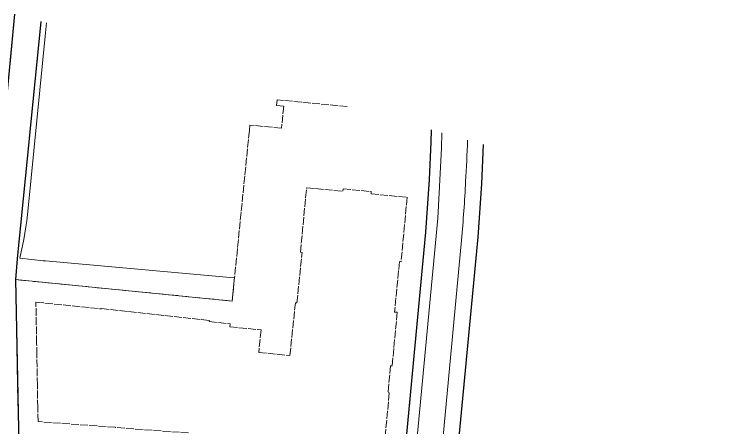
# Model space of a CAD drawing. Header units: metres. Extents: x -163 to 276, y -152 to 153.
# Drawn here: x -24.9 to 111, y 67.5 to 146.8 of the extents above; entities that cross this region are included whole.
import ezdxf

# ---------------------------------------------------------------- set-up
doc = ezdxf.new("R2010")
doc.units = ezdxf.units.M
doc.header["$MEASUREMENT"] = 0
doc.linetypes.add('Strich 6_1mm', pattern=[1.75, 1.5, -0.25])
doc.layers.add('000 Kataster', color=7, linetype='Continuous')
doc.layers.add('000-3 Kataster Parzellengrenzen', color=7, linetype='Continuous')

msp = doc.modelspace()

# ---------------------------------------------------------------- linework, layer by layer
at = {"layer": '000 Kataster', "color": 251, "linetype": 'Continuous', "lineweight": 13, "true_color": 0x5f5f5f}
msp.add_lwpolyline([(-24.711, 146.766), (-25.641, 137.235)], dxfattribs=at)
for points in [[(-25.476, 37.425), (-19.496, 32.932), (-20.316, 37.852), (-22.31, 50.148), (-23.905, 59.629), (-24.055, 67.33), (-24.608, 95.898), (16.899, 91.789), (17.287, 95.809), (17.328, 96.219), (15.777, 96.359), (-15.375, 99.165), (-18.893, 99.466), (-19.319, 99.513), (-23.787, 100.006, 0.0308901), (-22.185, 109.608), (-18.852, 143.188), (-18.666, 145.084)], [(55.034, 124.574), (54.983, 122.239), (54.937, 121.197), (54.676, 115.102), (53.945, 104.966), (48.851, 50.663), (48.37, 45.578), (47.04, 31.529), (47.014, 31.259), (46.41, 24.655), (44.524, 5.298), (43.68, -3.606), (43.655, -3.94), (45.712, -3.931, 0.0086674), (45.722, -3.595), (48.4, 24.461), (56.246, 107.698), (56.958, 121.103), (57.004, 124.026)], [(61.961, 122.647, -0.0039483), (61.595, 114.696, -0.0078689), (60.816, 103.432), (56.658, 59.087), (55.957, 51.598, 0.3931977), (57.399, 49.924), (61.789, 49.516), (61.147, 42.567, 0.3837087), (55.728, 38.466), (55.557, 36.701), (51.634, -3.904), (45.712, -3.931, 0.0086674), (45.722, -3.595), (48.4, 24.461), (56.246, 107.698), (56.958, 121.103), (57.004, 124.026)]]:
    msp.add_lwpolyline(points, format="xyb", dxfattribs=at)
at = {"layer": '000 Kataster', "color": 251, "linetype": 'Strich 6_1mm', "lineweight": 13, "true_color": 0x5f5f5f}
for points in [[(38.903, 129.063), (25.479, 130.363), (25.376, 129.296), (26.769, 129.161), (26.33, 124.934), (20.278, 125.503), (20.173, 124.465), (17.328, 96.219), (17.287, 95.809), (16.899, 91.789), (-24.608, 95.898), (-24.055, 67.33)], [(48.851, 50.663), (53.945, 104.966), (54.676, 115.102), (54.937, 121.197), (54.983, 122.239), (55.034, 124.574)], [(8.542, 66.514), (-5.5, 67.547), (-5.497, 67.587), (-20.293, 68.678), (-20.342, 71.38), (-20.419, 75.614), (-20.524, 81.462), (-20.565, 83.68), (-20.706, 91.576), (-8.166, 90.283), (-8.159, 90.353), (12.515, 88.062), (12.493, 87.863), (16.488, 87.421), (16.434, 86.864), (22.416, 86.245), (21.972, 81.957), (27.941, 81.341), (28.987, 91.458), (29.286, 91.43), (30.264, 101.117), (29.956, 101.147), (31.125, 113.491), (38.084, 112.834), (38.126, 113.282), (43.528, 112.771), (43.486, 112.323), (50.399, 111.668), (49.23, 99.324), (48.911, 99.354), (47.995, 89.678), (48.493, 89.632), (47.52, 79.368), (47.222, 79.396), (46.734, 74.239), (46.977, 74.217), (45.795, 61.876)]]:
    msp.add_lwpolyline(points, dxfattribs=at)
at = {"layer": '000-3 Kataster Parzellengrenzen', "color": 251, "linetype": 'Continuous', "lineweight": 25, "true_color": 0x5f5f5f}
msp.add_lwpolyline([(-26.751, 125.865), (-24.711, 146.766)], dxfattribs=at)
for points in [[(-19.761, 145.388), (-24.275, 99.864), (-24.608, 95.898), (-24.055, 67.33), (-23.905, 59.629), (-22.31, 50.148), (-20.316, 37.852), (-19.496, 32.932), (-18.005, 24.247), (-17.744, 11.278), (-17.702, 8.553), (-17.451, -7.725, 0.2077732), (-16.075, -10.751, 0.1425337), (-13.451, -11.79), (-34.172, -10.684, 0.1731222)], [(64.929, 121.821), (64.628, 114.283), (63.91, 104.049), (53.293, -8.183, 0.4282379), (56.683, -11.93), (35.756, -11.842, 0.1782104), (41.227, -9.201, 0.1793792), (43.68, -3.606), (44.524, 5.298), (46.41, 24.655), (46.946, 30.544), (48.851, 50.663), (53.945, 104.966), (54.676, 115.102), (54.983, 122.239), (55.034, 124.574)], [(64.929, 121.821), (64.628, 114.283), (63.91, 104.049), (53.293, -8.183, 0.4282379), (56.683, -11.93), (140.264, -12.703), (141.182, -6.953), (144.87, -9.071, 0.1261097), (148.642, -10.338), (149.755, -10.35), (150.594, -4.225), (155.105, 12.406), (156.837, 25.121), (156.739, 35.382), (154.215, 45.893), (150.961, 55.465), (142.062, 81.777), (140.006, 100.928)]]:
    msp.add_lwpolyline(points, format="xyb", dxfattribs=at)

doc.saveas('drawing.dxf')
